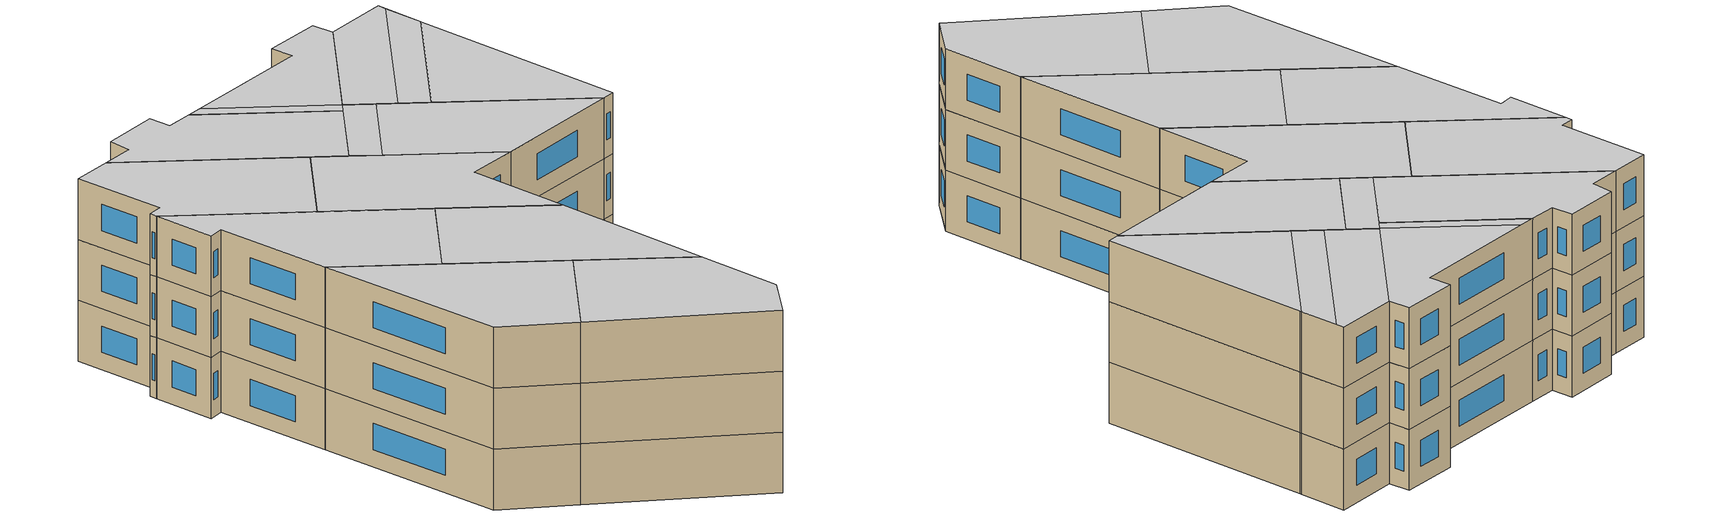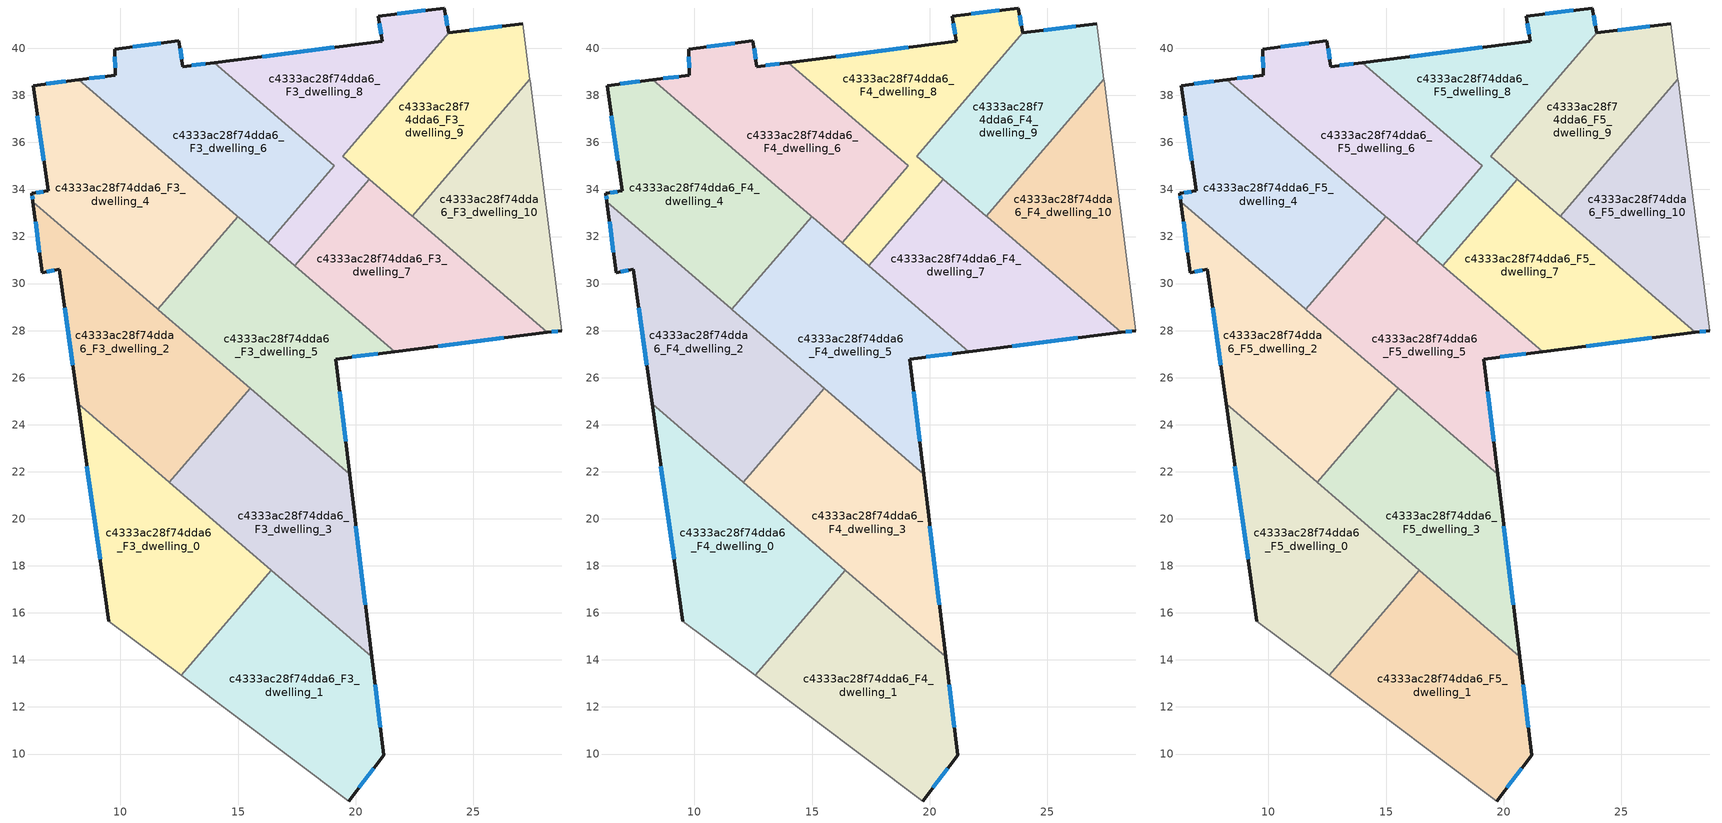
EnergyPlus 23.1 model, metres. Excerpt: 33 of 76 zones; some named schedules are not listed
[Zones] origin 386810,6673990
c4333ac28f74dda6_F3_dwelling_0
 floor to c4333ac28f74dda6_F2_dwelling_0 (EU_floor_Construction): 16.42,17.81 12.58,13.34 9.51,15.64 8.2,24.88 z9
 wall outside (EU_wall_Construction): 8.2,24.88 9.51,15.64 z9:12
 wall to c4333ac28f74dda6_F3_dwelling_1 (EU_wall_Construction): 12.58,13.34 16.42,17.81 z9:12
 wall adiabatic (EU_wall_Construction): 9.51,15.64 12.58,13.34 z9:12
 wall to c4333ac28f74dda6_F3_dwelling_3 (EU_wall_Construction): 16.42,17.81 12.07,21.55 z9:12
 wall to c4333ac28f74dda6_F3_dwelling_2 (EU_wall_Construction): 12.07,21.55 8.2,24.88 z9:12
 window (EU_Window_Construction): 8.57,22.24 9.13,18.28 z9.86:11.14
c4333ac28f74dda6_F3_dwelling_1
 floor to c4333ac28f74dda6_F2_dwelling_1 (EU_floor_Construction): 20.68,14.14 21.19,9.95 19.72,8 12.58,13.34 16.42,17.81 z9
 wall outside (EU_wall_Construction): 19.72,8 21.19,9.95 20.68,14.14 z9:12
 wall adiabatic (EU_wall_Construction): 12.58,13.34 19.72,8 z9:12
 wall to c4333ac28f74dda6_F3_dwelling_3 (EU_wall_Construction): 20.68,14.14 16.42,17.81 z9:12
 window (EU_Window_Construction): 21.05,11.15 20.83,12.94 / 20.14,8.56 20.77,9.39 z9.86:11.14
c4333ac28f74dda6_F3_dwelling_10
 floor to c4333ac28f74dda6_F2_dwelling_10 (EU_floor_Construction): 27.42,38.62 28.76,28 28.16,27.92 22.44,32.84 22.4,32.87 27.41,38.69 z9
 wall outside (EU_wall_Construction): 28.16,27.92 28.76,28 z9:12
 wall to c4333ac28f74dda6_F3_dwelling_9 (EU_wall_Construction): 27.41,38.69 22.4,32.87 z9:12
 wall adiabatic (EU_wall_Construction): 28.76,28 27.42,38.62 27.41,38.69 z9:12
 wall to c4333ac28f74dda6_F3_dwelling_7 (EU_wall_Construction): 22.4,32.87 22.44,32.84 28.16,27.92 z9:12
 window (EU_Window_Construction): 28.33,27.94 28.59,27.98 z9.86:11.14
c4333ac28f74dda6_F3_dwelling_2
 floor to c4333ac28f74dda6_F2_dwelling_2 (EU_floor_Construction): 15.51,25.54 12.07,21.55 8.2,24.88 7.39,30.61 6.67,30.46 6.28,33.48 z9
 wall outside (EU_wall_Construction): 6.28,33.48 6.67,30.46 7.39,30.61 8.2,24.88 z9:12
 wall to c4333ac28f74dda6_F3_dwelling_3 (EU_wall_Construction): 12.07,21.55 15.51,25.54 z9:12
 wall to c4333ac28f74dda6_F3_dwelling_4 (EU_wall_Construction): 11.6,28.91 11.56,28.94 6.28,33.48 z9:12
 wall to c4333ac28f74dda6_F3_dwelling_5 (EU_wall_Construction): 15.51,25.54 11.63,28.87 11.6,28.91 z9:12
 window (EU_Window_Construction): 7.62,28.97 7.97,26.52 / 6.87,30.5 7.18,30.57 / 6.39,32.62 6.56,31.32 z9.86:11.14
c4333ac28f74dda6_F3_dwelling_3
 floor to c4333ac28f74dda6_F2_dwelling_3 (EU_floor_Construction): 19.74,21.9 20.68,14.14 12.07,21.55 15.51,25.54 z9
 wall outside (EU_wall_Construction): 20.68,14.14 19.74,21.9 z9:12
 wall to c4333ac28f74dda6_F3_dwelling_5 (EU_wall_Construction): 19.74,21.9 15.51,25.54 z9:12
 window (EU_Window_Construction): 20.41,16.35 20.01,19.68 z9.86:11.14
c4333ac28f74dda6_F3_dwelling_4
 floor to c4333ac28f74dda6_F2_dwelling_4 (EU_floor_Construction): 14.95,32.88 14.98,32.84 11.6,28.91 11.56,28.94 6.28,33.48 6.23,33.83 6.92,33.94 6.29,38.42 8.22,38.66 z9
 wall outside (EU_wall_Construction): 8.22,38.66 6.29,38.42 6.92,33.94 6.23,33.83 6.28,33.48 z9:12
 wall to c4333ac28f74dda6_F3_dwelling_5 (EU_wall_Construction): 11.6,28.91 14.98,32.84 z9:12
 wall to c4333ac28f74dda6_F3_dwelling_6 (EU_wall_Construction): 14.98,32.84 14.95,32.88 8.22,38.66 z9:12
 window (EU_Window_Construction): 6.25,33.73 6.27,33.58 / 6.72,33.91 6.43,33.86 / 6.47,37.14 6.74,35.22 / 7.67,38.59 6.84,38.49 z9.86:11.14
c4333ac28f74dda6_F3_dwelling_5
 floor to c4333ac28f74dda6_F2_dwelling_5 (EU_floor_Construction): 21.65,27.11 19.15,26.79 19.74,21.9 11.63,28.87 11.6,28.91 14.98,32.84 15.02,32.81 z9
 wall outside (EU_wall_Construction): 19.74,21.9 19.15,26.79 21.65,27.11 z9:12
 wall to c4333ac28f74dda6_F3_dwelling_7 (EU_wall_Construction): 21.65,27.11 17.41,30.75 z9:12
 wall to c4333ac28f74dda6_F3_dwelling_6 (EU_wall_Construction): 16.28,31.73 15.02,32.81 14.98,32.84 z9:12
 wall to c4333ac28f74dda6_F3_dwelling_8 (EU_wall_Construction): 17.41,30.75 16.28,31.73 z9:12
 window (EU_Window_Construction): 19.86,26.88 20.94,27.02 / 19.57,23.3 19.32,25.39 z9.86:11.14
c4333ac28f74dda6_F3_dwelling_6
 floor to c4333ac28f74dda6_F2_dwelling_6 (EU_floor_Construction): 13.98,39.39 19.09,35 16.28,31.73 8.22,38.66 9.78,38.86 9.75,39.96 12.49,40.31 12.66,39.22 z9
 wall outside (EU_wall_Construction): 13.98,39.39 12.66,39.22 12.49,40.31 9.75,39.96 9.78,38.86 8.22,38.66 z9:12
 wall to c4333ac28f74dda6_F3_dwelling_8 (EU_wall_Construction): 16.28,31.73 19.09,35 13.98,39.39 z9:12
 window (EU_Window_Construction): 9.33,38.8 8.67,38.72 / 9.76,39.64 9.77,39.17 / 11.7,40.21 10.53,40.06 / 12.61,39.54 12.54,40 / 13.61,39.34 13.04,39.27 z9.86:11.14
c4333ac28f74dda6_F3_dwelling_7
 floor to c4333ac28f74dda6_F2_dwelling_7 (EU_floor_Construction): 28.16,27.92 21.65,27.11 17.41,30.75 20.59,34.44 z9
 wall outside (EU_wall_Construction): 21.65,27.11 28.16,27.92 z9:12
 wall to c4333ac28f74dda6_F3_dwelling_8 (EU_wall_Construction): 20.59,34.44 17.41,30.75 z9:12
 wall to c4333ac28f74dda6_F3_dwelling_9 (EU_wall_Construction): 22.4,32.87 20.59,34.44 z9:12
 window (EU_Window_Construction): 23.51,27.34 26.3,27.69 z9.86:11.14
c4333ac28f74dda6_F3_dwelling_8
 floor to c4333ac28f74dda6_F2_dwelling_8 (EU_floor_Construction): 23.76,41.71 23.96,40.65 19.45,35.42 20.59,34.44 17.41,30.75 16.28,31.73 19.09,35 13.98,39.39 21.13,40.3 20.96,41.37 z9
 wall outside (EU_wall_Construction): 23.96,40.65 23.76,41.71 20.96,41.37 21.13,40.3 13.98,39.39 z9:12
 wall to c4333ac28f74dda6_F3_dwelling_9 (EU_wall_Construction): 20.59,34.44 19.45,35.42 23.96,40.65 z9:12
 window (EU_Window_Construction): 19.09,40.04 16.03,39.65 / 21.01,41.07 21.08,40.6 / 22.96,41.62 21.76,41.47 / 23.9,40.96 23.82,41.41 z9.86:11.14
c4333ac28f74dda6_F3_dwelling_9
 floor to c4333ac28f74dda6_F2_dwelling_9 (EU_floor_Construction): 27.11,41.05 27.41,38.69 22.4,32.87 19.45,35.42 23.96,40.65 z9
 wall outside (EU_wall_Construction): 27.11,41.05 23.96,40.65 z9:12
 wall adiabatic (EU_wall_Construction): 27.41,38.69 27.11,41.05 z9:12
 window (EU_Window_Construction): 26.21,40.94 24.86,40.77 z9.86:11.14
c4333ac28f74dda6_F4_dwelling_0
 floor to c4333ac28f74dda6_F3_dwelling_0 (EU_floor_Construction): 16.42,17.81 12.58,13.34 9.51,15.64 8.2,24.88 z12
 wall outside (EU_wall_Construction): 8.2,24.88 9.51,15.64 z12:15
 wall to c4333ac28f74dda6_F4_dwelling_1 (EU_wall_Construction): 12.58,13.34 16.42,17.81 z12:15
 wall adiabatic (EU_wall_Construction): 9.51,15.64 12.58,13.34 z12:15
 wall to c4333ac28f74dda6_F4_dwelling_3 (EU_wall_Construction): 16.42,17.81 12.07,21.55 z12:15
 wall to c4333ac28f74dda6_F4_dwelling_2 (EU_wall_Construction): 12.07,21.55 8.2,24.88 z12:15
 window (EU_Window_Construction): 8.57,22.24 9.13,18.28 z12.86:14.14
c4333ac28f74dda6_F4_dwelling_1
 floor to c4333ac28f74dda6_F3_dwelling_1 (EU_floor_Construction): 20.68,14.14 21.19,9.95 19.72,8 12.58,13.34 16.42,17.81 z12
 wall outside (EU_wall_Construction): 19.72,8 21.19,9.95 20.68,14.14 z12:15
 wall adiabatic (EU_wall_Construction): 12.58,13.34 19.72,8 z12:15
 wall to c4333ac28f74dda6_F4_dwelling_3 (EU_wall_Construction): 20.68,14.14 16.42,17.81 z12:15
 window (EU_Window_Construction): 21.05,11.15 20.83,12.94 / 20.14,8.56 20.77,9.39 z12.86:14.14
c4333ac28f74dda6_F4_dwelling_10
 floor to c4333ac28f74dda6_F3_dwelling_10 (EU_floor_Construction): 27.42,38.62 28.76,28 28.16,27.92 22.44,32.84 22.4,32.87 27.41,38.69 z12
 wall outside (EU_wall_Construction): 28.16,27.92 28.76,28 z12:15
 wall to c4333ac28f74dda6_F4_dwelling_9 (EU_wall_Construction): 27.41,38.69 22.4,32.87 z12:15
 wall adiabatic (EU_wall_Construction): 28.76,28 27.42,38.62 27.41,38.69 z12:15
 wall to c4333ac28f74dda6_F4_dwelling_7 (EU_wall_Construction): 22.4,32.87 22.44,32.84 28.16,27.92 z12:15
 window (EU_Window_Construction): 28.33,27.94 28.59,27.98 z12.86:14.14
c4333ac28f74dda6_F4_dwelling_2
 floor to c4333ac28f74dda6_F3_dwelling_2 (EU_floor_Construction): 15.51,25.54 12.07,21.55 8.2,24.88 7.39,30.61 6.67,30.46 6.28,33.48 z12
 wall outside (EU_wall_Construction): 6.28,33.48 6.67,30.46 7.39,30.61 8.2,24.88 z12:15
 wall to c4333ac28f74dda6_F4_dwelling_3 (EU_wall_Construction): 12.07,21.55 15.51,25.54 z12:15
 wall to c4333ac28f74dda6_F4_dwelling_4 (EU_wall_Construction): 11.6,28.91 11.56,28.94 6.28,33.48 z12:15
 wall to c4333ac28f74dda6_F4_dwelling_5 (EU_wall_Construction): 15.51,25.54 11.63,28.87 11.6,28.91 z12:15
 window (EU_Window_Construction): 7.62,28.97 7.97,26.52 / 6.87,30.5 7.18,30.57 / 6.39,32.62 6.56,31.32 z12.86:14.14
c4333ac28f74dda6_F4_dwelling_3
 floor to c4333ac28f74dda6_F3_dwelling_3 (EU_floor_Construction): 19.74,21.9 20.68,14.14 12.07,21.55 15.51,25.54 z12
 wall outside (EU_wall_Construction): 20.68,14.14 19.74,21.9 z12:15
 wall to c4333ac28f74dda6_F4_dwelling_5 (EU_wall_Construction): 19.74,21.9 15.51,25.54 z12:15
 window (EU_Window_Construction): 20.41,16.35 20.01,19.68 z12.86:14.14
c4333ac28f74dda6_F4_dwelling_4
 floor to c4333ac28f74dda6_F3_dwelling_4 (EU_floor_Construction): 14.95,32.88 14.98,32.84 11.6,28.91 11.56,28.94 6.28,33.48 6.23,33.83 6.92,33.94 6.29,38.42 8.22,38.66 z12
 wall outside (EU_wall_Construction): 8.22,38.66 6.29,38.42 6.92,33.94 6.23,33.83 6.28,33.48 z12:15
 wall to c4333ac28f74dda6_F4_dwelling_5 (EU_wall_Construction): 11.6,28.91 14.98,32.84 z12:15
 wall to c4333ac28f74dda6_F4_dwelling_6 (EU_wall_Construction): 14.98,32.84 14.95,32.88 8.22,38.66 z12:15
 window (EU_Window_Construction): 6.25,33.73 6.27,33.58 / 6.72,33.91 6.43,33.86 / 6.47,37.14 6.74,35.22 / 7.67,38.59 6.84,38.49 z12.86:14.14
c4333ac28f74dda6_F4_dwelling_5
 floor to c4333ac28f74dda6_F3_dwelling_5 (EU_floor_Construction): 21.65,27.11 19.15,26.79 19.74,21.9 11.63,28.87 11.6,28.91 14.98,32.84 15.02,32.81 z12
 wall outside (EU_wall_Construction): 19.74,21.9 19.15,26.79 21.65,27.11 z12:15
 wall to c4333ac28f74dda6_F4_dwelling_7 (EU_wall_Construction): 21.65,27.11 17.41,30.75 z12:15
 wall to c4333ac28f74dda6_F4_dwelling_6 (EU_wall_Construction): 16.28,31.73 15.02,32.81 14.98,32.84 z12:15
 wall to c4333ac28f74dda6_F4_dwelling_8 (EU_wall_Construction): 17.41,30.75 16.28,31.73 z12:15
 window (EU_Window_Construction): 19.86,26.88 20.94,27.02 / 19.57,23.3 19.32,25.39 z12.86:14.14
c4333ac28f74dda6_F4_dwelling_6
 floor to c4333ac28f74dda6_F3_dwelling_6 (EU_floor_Construction): 13.98,39.39 19.09,35 16.28,31.73 8.22,38.66 9.78,38.86 9.75,39.96 12.49,40.31 12.66,39.22 z12
 wall outside (EU_wall_Construction): 13.98,39.39 12.66,39.22 12.49,40.31 9.75,39.96 9.78,38.86 8.22,38.66 z12:15
 wall to c4333ac28f74dda6_F4_dwelling_8 (EU_wall_Construction): 16.28,31.73 19.09,35 13.98,39.39 z12:15
 window (EU_Window_Construction): 9.33,38.8 8.67,38.72 / 9.76,39.64 9.77,39.17 / 11.7,40.21 10.53,40.06 / 12.61,39.54 12.54,40 / 13.61,39.34 13.04,39.27 z12.86:14.14
c4333ac28f74dda6_F4_dwelling_7
 floor to c4333ac28f74dda6_F3_dwelling_7 (EU_floor_Construction): 28.16,27.92 21.65,27.11 17.41,30.75 20.59,34.44 z12
 wall outside (EU_wall_Construction): 21.65,27.11 28.16,27.92 z12:15
 wall to c4333ac28f74dda6_F4_dwelling_8 (EU_wall_Construction): 20.59,34.44 17.41,30.75 z12:15
 wall to c4333ac28f74dda6_F4_dwelling_9 (EU_wall_Construction): 22.4,32.87 20.59,34.44 z12:15
 window (EU_Window_Construction): 23.51,27.34 26.3,27.69 z12.86:14.14
c4333ac28f74dda6_F4_dwelling_8
 floor to c4333ac28f74dda6_F3_dwelling_8 (EU_floor_Construction): 23.76,41.71 23.96,40.65 19.45,35.42 20.59,34.44 17.41,30.75 16.28,31.73 19.09,35 13.98,39.39 21.13,40.3 20.96,41.37 z12
 wall outside (EU_wall_Construction): 23.96,40.65 23.76,41.71 20.96,41.37 21.13,40.3 13.98,39.39 z12:15
 wall to c4333ac28f74dda6_F4_dwelling_9 (EU_wall_Construction): 20.59,34.44 19.45,35.42 23.96,40.65 z12:15
 window (EU_Window_Construction): 19.09,40.04 16.03,39.65 / 21.01,41.07 21.08,40.6 / 22.96,41.62 21.76,41.47 / 23.9,40.96 23.82,41.41 z12.86:14.14
c4333ac28f74dda6_F4_dwelling_9
 floor to c4333ac28f74dda6_F3_dwelling_9 (EU_floor_Construction): 27.11,41.05 27.41,38.69 22.4,32.87 19.45,35.42 23.96,40.65 z12
 wall outside (EU_wall_Construction): 27.11,41.05 23.96,40.65 z12:15
 wall adiabatic (EU_wall_Construction): 27.41,38.69 27.11,41.05 z12:15
 window (EU_Window_Construction): 26.21,40.94 24.86,40.77 z12.86:14.14
c4333ac28f74dda6_F5_dwelling_0
 floor to c4333ac28f74dda6_F4_dwelling_0 (EU_floor_Construction): 16.42,17.81 12.58,13.34 9.51,15.64 8.2,24.88 z15
 wall outside (EU_wall_Construction): 8.2,24.88 9.51,15.64 z15:18
 wall to c4333ac28f74dda6_F5_dwelling_1 (EU_wall_Construction): 12.58,13.34 16.42,17.81 z15:18
 wall adiabatic (EU_wall_Construction): 9.51,15.64 12.58,13.34 z15:18
 wall to c4333ac28f74dda6_F5_dwelling_3 (EU_wall_Construction): 16.42,17.81 12.07,21.55 z15:18
 wall to c4333ac28f74dda6_F5_dwelling_2 (EU_wall_Construction): 12.07,21.55 8.2,24.88 z15:18
 window (EU_Window_Construction): 8.57,22.24 9.13,18.28 z15.86:17.14
 ceiling to c4333ac28f74dda6_F6_dwelling_0 (EU_floor_Construction): 12.58,13.34 16.42,17.81 8.2,24.88 9.51,15.64 z18
c4333ac28f74dda6_F5_dwelling_1
 floor to c4333ac28f74dda6_F4_dwelling_1 (EU_floor_Construction): 20.68,14.14 21.19,9.95 19.72,8 12.58,13.34 16.42,17.81 z15
 wall outside (EU_wall_Construction): 19.72,8 21.19,9.95 20.68,14.14 z15:18
 wall adiabatic (EU_wall_Construction): 12.58,13.34 19.72,8 z15:18
 wall to c4333ac28f74dda6_F5_dwelling_3 (EU_wall_Construction): 20.68,14.14 16.42,17.81 z15:18
 window (EU_Window_Construction): 21.05,11.15 20.83,12.94 / 20.14,8.56 20.77,9.39 z15.86:17.14
 ceiling to c4333ac28f74dda6_F6_dwelling_1 (EU_floor_Construction): 19.72,8 21.19,9.95 20.68,14.14 16.42,17.81 12.58,13.34 z18
c4333ac28f74dda6_F5_dwelling_10
 floor to c4333ac28f74dda6_F4_dwelling_10 (EU_floor_Construction): 27.42,38.62 28.76,28 28.16,27.92 22.44,32.84 22.4,32.87 27.41,38.69 z15
 wall outside (EU_wall_Construction): 28.16,27.92 28.76,28 z15:18
 wall to c4333ac28f74dda6_F5_dwelling_9 (EU_wall_Construction): 27.41,38.69 22.4,32.87 z15:18
 wall adiabatic (EU_wall_Construction): 28.76,28 27.42,38.62 27.41,38.69 z15:18
 wall to c4333ac28f74dda6_F5_dwelling_7 (EU_wall_Construction): 22.4,32.87 22.44,32.84 28.16,27.92 z15:18
 window (EU_Window_Construction): 28.33,27.94 28.59,27.98 z15.86:17.14
 ceiling to c4333ac28f74dda6_F6_dwelling_9 (EU_floor_Construction): 28.76,28 27.42,38.63 27.41,38.69 22.4,32.87 22.41,32.86 22.44,32.84 28.16,27.92 z18
c4333ac28f74dda6_F5_dwelling_2
 floor to c4333ac28f74dda6_F4_dwelling_2 (EU_floor_Construction): 15.51,25.54 12.07,21.55 8.2,24.88 7.39,30.61 6.67,30.46 6.28,33.48 z15
 wall outside (EU_wall_Construction): 6.28,33.48 6.67,30.46 7.39,30.61 8.2,24.88 z15:18
 wall to c4333ac28f74dda6_F5_dwelling_3 (EU_wall_Construction): 12.07,21.55 15.51,25.54 z15:18
 wall to c4333ac28f74dda6_F5_dwelling_4 (EU_wall_Construction): 11.6,28.91 11.56,28.94 6.28,33.48 z15:18
 wall to c4333ac28f74dda6_F5_dwelling_5 (EU_wall_Construction): 15.51,25.54 11.63,28.87 11.6,28.91 z15:18
 window (EU_Window_Construction): 7.62,28.97 7.97,26.52 / 6.87,30.5 7.18,30.57 / 6.39,32.62 6.56,31.32 z15.86:17.14
 ceiling to c4333ac28f74dda6_F6_dwelling_2 (EU_floor_Construction): 12.07,21.55 15.51,25.54 6.28,33.48 6.67,30.46 7.39,30.61 8.2,24.88 z18
c4333ac28f74dda6_F5_dwelling_3
 floor to c4333ac28f74dda6_F4_dwelling_3 (EU_floor_Construction): 19.74,21.9 20.68,14.14 12.07,21.55 15.51,25.54 z15
 wall outside (EU_wall_Construction): 20.68,14.14 19.74,21.9 z15:18
 wall to c4333ac28f74dda6_F5_dwelling_5 (EU_wall_Construction): 19.74,21.9 15.51,25.54 z15:18
 window (EU_Window_Construction): 20.41,16.35 20.01,19.68 z15.86:17.14
 ceiling to c4333ac28f74dda6_F6_dwelling_3 (EU_floor_Construction): 20.68,14.14 19.74,21.9 15.51,25.54 12.07,21.55 z18
c4333ac28f74dda6_F5_dwelling_4
 floor to c4333ac28f74dda6_F4_dwelling_4 (EU_floor_Construction): 14.95,32.88 14.98,32.84 11.6,28.91 11.56,28.94 6.28,33.48 6.23,33.83 6.92,33.94 6.29,38.42 8.22,38.66 z15
 wall outside (EU_wall_Construction): 8.22,38.66 6.29,38.42 6.92,33.94 6.23,33.83 6.28,33.48 z15:18
 wall to c4333ac28f74dda6_F5_dwelling_5 (EU_wall_Construction): 11.6,28.91 14.98,32.84 z15:18
 wall to c4333ac28f74dda6_F5_dwelling_6 (EU_wall_Construction): 14.98,32.84 14.95,32.88 8.22,38.66 z15:18
 window (EU_Window_Construction): 6.25,33.73 6.27,33.58 / 6.72,33.91 6.43,33.86 / 6.47,37.14 6.74,35.22 / 7.67,38.59 6.84,38.49 z15.86:17.14
 ceiling to c4333ac28f74dda6_F6_dwelling_4 (EU_floor_Construction): 11.6,28.91 14.98,32.84 14.97,32.86 14.95,32.88 8.22,38.66 6.29,38.42 6.92,33.94 6.23,33.83 6.28,33.48 11.58,28.92 z18
c4333ac28f74dda6_F5_dwelling_5
 floor to c4333ac28f74dda6_F4_dwelling_5 (EU_floor_Construction): 21.65,27.11 19.15,26.79 19.74,21.9 11.63,28.87 11.6,28.91 14.98,32.84 15.02,32.81 z15
 wall outside (EU_wall_Construction): 19.74,21.9 19.15,26.79 21.65,27.11 z15:18
 wall to c4333ac28f74dda6_F5_dwelling_7 (EU_wall_Construction): 21.65,27.11 17.41,30.75 z15:18
 wall to c4333ac28f74dda6_F5_dwelling_6 (EU_wall_Construction): 16.28,31.73 15.02,32.81 14.98,32.84 z15:18
 wall to c4333ac28f74dda6_F5_dwelling_8 (EU_wall_Construction): 17.41,30.75 16.28,31.73 z15:18
 window (EU_Window_Construction): 19.86,26.88 20.94,27.02 / 19.57,23.3 19.32,25.39 z15.86:17.14
 ceiling to c4333ac28f74dda6_F6_dwelling_5 (EU_floor_Construction): 19.74,21.9 19.15,26.79 21.65,27.11 15.02,32.81 11.63,28.87 z18
 ceiling to c4333ac28f74dda6_F6_dwelling_4 (EU_floor_Construction): 11.63,28.87 15.02,32.81 14.98,32.84 11.6,28.91 z18
c4333ac28f74dda6_F5_dwelling_6
 floor to c4333ac28f74dda6_F4_dwelling_6 (EU_floor_Construction): 13.98,39.39 19.09,35 16.28,31.73 8.22,38.66 9.78,38.86 9.75,39.96 12.49,40.31 12.66,39.22 z15
 wall outside (EU_wall_Construction): 13.98,39.39 12.66,39.22 12.49,40.31 9.75,39.96 9.78,38.86 8.22,38.66 z15:18
 wall to c4333ac28f74dda6_F5_dwelling_8 (EU_wall_Construction): 16.28,31.73 19.09,35 13.98,39.39 z15:18
 window (EU_Window_Construction): 9.33,38.8 8.67,38.72 / 9.76,39.64 9.77,39.17 / 11.7,40.21 10.53,40.06 / 12.61,39.54 12.54,40 / 13.61,39.34 13.04,39.27 z15.86:17.14
 ceiling to c4333ac28f74dda6_F6_dwelling_6 (EU_floor_Construction): 16.28,31.73 19.09,35 13.98,39.39 12.66,39.22 12.49,40.31 9.75,39.96 9.78,38.86 8.22,38.66 z18
c4333ac28f74dda6_F5_dwelling_7
 floor to c4333ac28f74dda6_F4_dwelling_7 (EU_floor_Construction): 28.16,27.92 21.65,27.11 17.41,30.75 20.59,34.44 z15
 wall outside (EU_wall_Construction): 21.65,27.11 28.16,27.92 z15:18
 wall to c4333ac28f74dda6_F5_dwelling_8 (EU_wall_Construction): 20.59,34.44 17.41,30.75 z15:18
 wall to c4333ac28f74dda6_F5_dwelling_9 (EU_wall_Construction): 22.4,32.87 20.59,34.44 z15:18
 window (EU_Window_Construction): 23.51,27.34 26.3,27.69 z15.86:17.14
 ceiling to c4333ac28f74dda6_F6_dwelling_7 (EU_floor_Construction): 28.16,27.92 20.58,34.44 17.41,30.75 21.65,27.11 z18
c4333ac28f74dda6_F5_dwelling_8
 floor to c4333ac28f74dda6_F4_dwelling_8 (EU_floor_Construction): 23.76,41.71 23.96,40.65 19.45,35.42 20.59,34.44 17.41,30.75 16.28,31.73 19.09,35 13.98,39.39 21.13,40.3 20.96,41.37 z15
 wall outside (EU_wall_Construction): 23.96,40.65 23.76,41.71 20.96,41.37 21.13,40.3 13.98,39.39 z15:18
 wall to c4333ac28f74dda6_F5_dwelling_9 (EU_wall_Construction): 20.59,34.44 19.45,35.42 23.96,40.65 z15:18
 window (EU_Window_Construction): 19.09,40.04 16.03,39.65 / 21.01,41.07 21.08,40.6 / 22.96,41.62 21.76,41.47 / 23.9,40.96 23.82,41.41 z15.86:17.14
 ceiling to c4333ac28f74dda6_F6_dwelling_8 (EU_floor_Construction): 19.45,35.42 23.96,40.65 23.76,41.71 20.96,41.37 21.13,40.3 14.72,39.48 z18
 ceiling to c4333ac28f74dda6_F6_dwelling_6 (EU_floor_Construction): 19.09,35 19.45,35.42 14.72,39.48 13.98,39.39 z18
 ceiling to c4333ac28f74dda6_F6_dwelling_7 (EU_floor_Construction): 17.41,30.75 20.58,34.44 19.45,35.42 16.28,31.73 z18
c4333ac28f74dda6_F5_dwelling_9
 floor to c4333ac28f74dda6_F4_dwelling_9 (EU_floor_Construction): 27.11,41.05 27.41,38.69 22.4,32.87 19.45,35.42 23.96,40.65 z15
 wall outside (EU_wall_Construction): 27.11,41.05 23.96,40.65 z15:18
 wall adiabatic (EU_wall_Construction): 27.41,38.69 27.11,41.05 z15:18
 window (EU_Window_Construction): 26.21,40.94 24.86,40.77 z15.86:17.14
 ceiling to c4333ac28f74dda6_F6_dwelling_8 (EU_floor_Construction): 21.29,33.83 27.16,40.65 27.11,41.05 23.96,40.65 19.45,35.42 z18
 ceiling to c4333ac28f74dda6_F6_dwelling_9 (EU_floor_Construction): 22.4,32.87 27.41,38.69 27.16,40.65 21.29,33.83 z18
[Building]
EU S2 Campaign: North Axis=0; Terrain=City; Solar Distribution=FullExterior
[Site:Location]
Helsinki-Vantaa.AP: Latitude=60.317; Longitude=24.963; Time Zone=2; Elevation=54.6
[SizingPeriod:WeatherFileDays]
AnnualSizingPeriod: Begin Month=1; Begin Day of Month=1; End Month=12; End Day of Month=31; Day of Week for Start Day=Monday; Use Weather File Daylight Saving Period=No; Use Weather File Rain and Snow Indicators=No
[MATERIAL]
EU_InternalMass_Material: Roughness=MediumRough; Thickness=0.1; Conductivity=1; Density=1800; Specific Heat=900; Thermal Absorptance=0.9; Solar Absorptance=0.7; Visible Absorptance=0.7
[MATERIAL:NOMASS] Roughness=MediumRough; Thermal Absorptance=0.9; Solar Absorptance=0.7; Visible Absorptance=0.7
Name | Thermal Resistance
EU_wall_NoMass | 1.10183
EU_floor_NoMass | 1.70606
[WINDOWMATERIAL:SIMPLEGLAZINGSYSTEM]
EU_Window_SimpleGlazing: UFactor=3.11035; Solar Heat Gain Coefficient=0.8; Visible Transmittance=0.8
[CONSTRUCTION]
EU_wall_Construction: EU_wall_NoMass
EU_floor_Construction: EU_floor_NoMass
EU_Window_Construction: EU_Window_SimpleGlazing
EU_InternalMass_Construction: EU_InternalMass_Material
[ZONE] Type=1; Multiplier=1; Ceiling Height=autocalculate; Floor Area=autocalculate; Part of Total Floor Area=Yes
Name | Volume
c4333ac28f74dda6_F3_dwelling_0; c4333ac28f74dda6_F4_dwelling_0; c4333ac28f74dda6_F5_dwelling_0 | 133.868
c4333ac28f74dda6_F3_dwelling_1; c4333ac28f74dda6_F4_dwelling_1; c4333ac28f74dda6_F5_dwelling_1 | 133.848
c4333ac28f74dda6_F3_dwelling_10; c4333ac28f74dda6_F4_dwelling_10; c4333ac28f74dda6_F5_dwelling_10 | 97.1448
c4333ac28f74dda6_F3_dwelling_2; c4333ac28f74dda6_F4_dwelling_2; c4333ac28f74dda6_F5_dwelling_2 | 133.855
c4333ac28f74dda6_F3_dwelling_3; c4333ac28f74dda6_F4_dwelling_3; c4333ac28f74dda6_F5_dwelling_3 | 133.854
c4333ac28f74dda6_F3_dwelling_4; c4333ac28f74dda6_F4_dwelling_4; c4333ac28f74dda6_F5_dwelling_4 | 134.108
c4333ac28f74dda6_F3_dwelling_5; c4333ac28f74dda6_F4_dwelling_5; c4333ac28f74dda6_F5_dwelling_5 | 133.578
c4333ac28f74dda6_F3_dwelling_6; c4333ac28f74dda6_F4_dwelling_6; c4333ac28f74dda6_F5_dwelling_6 | 121.592
c4333ac28f74dda6_F3_dwelling_7; c4333ac28f74dda6_F4_dwelling_7; c4333ac28f74dda6_F5_dwelling_7 | 113.573
c4333ac28f74dda6_F3_dwelling_8; c4333ac28f74dda6_F4_dwelling_8; c4333ac28f74dda6_F5_dwelling_8 | 106.486
c4333ac28f74dda6_F3_dwelling_9; c4333ac28f74dda6_F4_dwelling_9; c4333ac28f74dda6_F5_dwelling_9 | 96.6753
[INTERNALMASS] Construction=EU_InternalMass_Construction
Name | Zone or ZoneList | Surface Area
c4333ac28f74dda6_F3_dwelling_0_EU_InternalMass | c4333ac28f74dda6_F3_dwelling_0 | 44.6228
c4333ac28f74dda6_F3_dwelling_1_EU_InternalMass | c4333ac28f74dda6_F3_dwelling_1 | 44.6159
c4333ac28f74dda6_F3_dwelling_2_EU_InternalMass | c4333ac28f74dda6_F3_dwelling_2 | 44.6182
c4333ac28f74dda6_F3_dwelling_3_EU_InternalMass | c4333ac28f74dda6_F3_dwelling_3 | 44.618
c4333ac28f74dda6_F3_dwelling_4_EU_InternalMass | c4333ac28f74dda6_F3_dwelling_4 | 44.7022
c4333ac28f74dda6_F3_dwelling_5_EU_InternalMass | c4333ac28f74dda6_F3_dwelling_5 | 44.5273
c4333ac28f74dda6_F3_dwelling_6_EU_InternalMass | c4333ac28f74dda6_F3_dwelling_6 | 40.5321
c4333ac28f74dda6_F3_dwelling_7_EU_InternalMass | c4333ac28f74dda6_F3_dwelling_7 | 37.8554
c4333ac28f74dda6_F3_dwelling_8_EU_InternalMass | c4333ac28f74dda6_F3_dwelling_8 | 35.4959
c4333ac28f74dda6_F3_dwelling_9_EU_InternalMass | c4333ac28f74dda6_F3_dwelling_9 | 32.2233
c4333ac28f74dda6_F3_dwelling_10_EU_InternalMass | c4333ac28f74dda6_F3_dwelling_10 | 32.382
c4333ac28f74dda6_F4_dwelling_0_EU_InternalMass | c4333ac28f74dda6_F4_dwelling_0 | 44.6228
c4333ac28f74dda6_F4_dwelling_1_EU_InternalMass | c4333ac28f74dda6_F4_dwelling_1 | 44.6159
c4333ac28f74dda6_F4_dwelling_2_EU_InternalMass | c4333ac28f74dda6_F4_dwelling_2 | 44.6182
c4333ac28f74dda6_F4_dwelling_3_EU_InternalMass | c4333ac28f74dda6_F4_dwelling_3 | 44.618
c4333ac28f74dda6_F4_dwelling_4_EU_InternalMass | c4333ac28f74dda6_F4_dwelling_4 | 44.7022
c4333ac28f74dda6_F4_dwelling_5_EU_InternalMass | c4333ac28f74dda6_F4_dwelling_5 | 44.5273
c4333ac28f74dda6_F4_dwelling_6_EU_InternalMass | c4333ac28f74dda6_F4_dwelling_6 | 40.5321
c4333ac28f74dda6_F4_dwelling_7_EU_InternalMass | c4333ac28f74dda6_F4_dwelling_7 | 37.8554
c4333ac28f74dda6_F4_dwelling_8_EU_InternalMass | c4333ac28f74dda6_F4_dwelling_8 | 35.4959
c4333ac28f74dda6_F4_dwelling_9_EU_InternalMass | c4333ac28f74dda6_F4_dwelling_9 | 32.2233
c4333ac28f74dda6_F4_dwelling_10_EU_InternalMass | c4333ac28f74dda6_F4_dwelling_10 | 32.382
c4333ac28f74dda6_F5_dwelling_0_EU_InternalMass | c4333ac28f74dda6_F5_dwelling_0 | 44.6228
c4333ac28f74dda6_F5_dwelling_1_EU_InternalMass | c4333ac28f74dda6_F5_dwelling_1 | 44.6159
c4333ac28f74dda6_F5_dwelling_2_EU_InternalMass | c4333ac28f74dda6_F5_dwelling_2 | 44.6182
c4333ac28f74dda6_F5_dwelling_3_EU_InternalMass | c4333ac28f74dda6_F5_dwelling_3 | 44.618
c4333ac28f74dda6_F5_dwelling_4_EU_InternalMass | c4333ac28f74dda6_F5_dwelling_4 | 44.7022
c4333ac28f74dda6_F5_dwelling_5_EU_InternalMass | c4333ac28f74dda6_F5_dwelling_5 | 44.5273
c4333ac28f74dda6_F5_dwelling_6_EU_InternalMass | c4333ac28f74dda6_F5_dwelling_6 | 40.5321
c4333ac28f74dda6_F5_dwelling_7_EU_InternalMass | c4333ac28f74dda6_F5_dwelling_7 | 37.8554
c4333ac28f74dda6_F5_dwelling_8_EU_InternalMass | c4333ac28f74dda6_F5_dwelling_8 | 35.4959
c4333ac28f74dda6_F5_dwelling_9_EU_InternalMass | c4333ac28f74dda6_F5_dwelling_9 | 32.2233
c4333ac28f74dda6_F5_dwelling_10_EU_InternalMass | c4333ac28f74dda6_F5_dwelling_10 | 32.382
[OTHEREQUIPMENT] Fuel Type=Electricity; Design Level Calculation Method=Watts/Area; Power per Zone Floor Area=1; Fraction Latent=0; Fraction Radiant=0; Fraction Lost=0; Carbon Dioxide Generation Rate=0; EndUse Subcategory=EU_Step8_InternalGains
Name | Zone or ZoneList or Space or SpaceList | Schedule
EU_Step8_InternalGain_c4333ac28f74dda6_F3_dwelling_0_f000 | c4333ac28f74dda6_F3_dwelling_0 | EU_Step8_GainSchedule_c4333ac28f74dda6_F3_dwelling_0_f000
EU_Step8_InternalGain_c4333ac28f74dda6_F3_dwelling_1_f000 | c4333ac28f74dda6_F3_dwelling_1 | EU_Step8_GainSchedule_c4333ac28f74dda6_F3_dwelling_1_f000
EU_Step8_InternalGain_c4333ac28f74dda6_F3_dwelling_2_f000 | c4333ac28f74dda6_F3_dwelling_2 | EU_Step8_GainSchedule_c4333ac28f74dda6_F3_dwelling_2_f000
EU_Step8_InternalGain_c4333ac28f74dda6_F3_dwelling_3_f000 | c4333ac28f74dda6_F3_dwelling_3 | EU_Step8_GainSchedule_c4333ac28f74dda6_F3_dwelling_3_f000
EU_Step8_InternalGain_c4333ac28f74dda6_F3_dwelling_4_f000 | c4333ac28f74dda6_F3_dwelling_4 | EU_Step8_GainSchedule_c4333ac28f74dda6_F3_dwelling_4_f000
EU_Step8_InternalGain_c4333ac28f74dda6_F3_dwelling_5_f000 | c4333ac28f74dda6_F3_dwelling_5 | EU_Step8_GainSchedule_c4333ac28f74dda6_F3_dwelling_5_f000
EU_Step8_InternalGain_c4333ac28f74dda6_F3_dwelling_6_f000 | c4333ac28f74dda6_F3_dwelling_6 | EU_Step8_GainSchedule_c4333ac28f74dda6_F3_dwelling_6_f000
EU_Step8_InternalGain_c4333ac28f74dda6_F3_dwelling_7_f000 | c4333ac28f74dda6_F3_dwelling_7 | EU_Step8_GainSchedule_c4333ac28f74dda6_F3_dwelling_7_f000
EU_Step8_InternalGain_c4333ac28f74dda6_F3_dwelling_8_f000 | c4333ac28f74dda6_F3_dwelling_8 | EU_Step8_GainSchedule_c4333ac28f74dda6_F3_dwelling_8_f000
EU_Step8_InternalGain_c4333ac28f74dda6_F3_dwelling_9_f000 | c4333ac28f74dda6_F3_dwelling_9 | EU_Step8_GainSchedule_c4333ac28f74dda6_F3_dwelling_9_f000
EU_Step8_InternalGain_c4333ac28f74dda6_F3_dwelling_10_f000 | c4333ac28f74dda6_F3_dwelling_10 | EU_Step8_GainSchedule_c4333ac28f74dda6_F3_dwelling_10_f000
EU_Step8_InternalGain_c4333ac28f74dda6_F4_dwelling_0_f000 | c4333ac28f74dda6_F4_dwelling_0 | EU_Step8_GainSchedule_c4333ac28f74dda6_F4_dwelling_0_f000
EU_Step8_InternalGain_c4333ac28f74dda6_F4_dwelling_1_f000 | c4333ac28f74dda6_F4_dwelling_1 | EU_Step8_GainSchedule_c4333ac28f74dda6_F4_dwelling_1_f000
EU_Step8_InternalGain_c4333ac28f74dda6_F4_dwelling_2_f000 | c4333ac28f74dda6_F4_dwelling_2 | EU_Step8_GainSchedule_c4333ac28f74dda6_F4_dwelling_2_f000
EU_Step8_InternalGain_c4333ac28f74dda6_F4_dwelling_3_f000 | c4333ac28f74dda6_F4_dwelling_3 | EU_Step8_GainSchedule_c4333ac28f74dda6_F4_dwelling_3_f000
EU_Step8_InternalGain_c4333ac28f74dda6_F4_dwelling_4_f000 | c4333ac28f74dda6_F4_dwelling_4 | EU_Step8_GainSchedule_c4333ac28f74dda6_F4_dwelling_4_f000
EU_Step8_InternalGain_c4333ac28f74dda6_F4_dwelling_5_f000 | c4333ac28f74dda6_F4_dwelling_5 | EU_Step8_GainSchedule_c4333ac28f74dda6_F4_dwelling_5_f000
EU_Step8_InternalGain_c4333ac28f74dda6_F4_dwelling_6_f000 | c4333ac28f74dda6_F4_dwelling_6 | EU_Step8_GainSchedule_c4333ac28f74dda6_F4_dwelling_6_f000
EU_Step8_InternalGain_c4333ac28f74dda6_F4_dwelling_7_f000 | c4333ac28f74dda6_F4_dwelling_7 | EU_Step8_GainSchedule_c4333ac28f74dda6_F4_dwelling_7_f000
EU_Step8_InternalGain_c4333ac28f74dda6_F4_dwelling_8_f000 | c4333ac28f74dda6_F4_dwelling_8 | EU_Step8_GainSchedule_c4333ac28f74dda6_F4_dwelling_8_f000
EU_Step8_InternalGain_c4333ac28f74dda6_F4_dwelling_9_f000 | c4333ac28f74dda6_F4_dwelling_9 | EU_Step8_GainSchedule_c4333ac28f74dda6_F4_dwelling_9_f000
EU_Step8_InternalGain_c4333ac28f74dda6_F4_dwelling_10_f000 | c4333ac28f74dda6_F4_dwelling_10 | EU_Step8_GainSchedule_c4333ac28f74dda6_F4_dwelling_10_f000
EU_Step8_InternalGain_c4333ac28f74dda6_F5_dwelling_0_f000 | c4333ac28f74dda6_F5_dwelling_0 | EU_Step8_GainSchedule_c4333ac28f74dda6_F5_dwelling_0_f000
EU_Step8_InternalGain_c4333ac28f74dda6_F5_dwelling_1_f000 | c4333ac28f74dda6_F5_dwelling_1 | EU_Step8_GainSchedule_c4333ac28f74dda6_F5_dwelling_1_f000
EU_Step8_InternalGain_c4333ac28f74dda6_F5_dwelling_2_f000 | c4333ac28f74dda6_F5_dwelling_2 | EU_Step8_GainSchedule_c4333ac28f74dda6_F5_dwelling_2_f000
EU_Step8_InternalGain_c4333ac28f74dda6_F5_dwelling_3_f000 | c4333ac28f74dda6_F5_dwelling_3 | EU_Step8_GainSchedule_c4333ac28f74dda6_F5_dwelling_3_f000
EU_Step8_InternalGain_c4333ac28f74dda6_F5_dwelling_4_f000 | c4333ac28f74dda6_F5_dwelling_4 | EU_Step8_GainSchedule_c4333ac28f74dda6_F5_dwelling_4_f000
EU_Step8_InternalGain_c4333ac28f74dda6_F5_dwelling_5_f000 | c4333ac28f74dda6_F5_dwelling_5 | EU_Step8_GainSchedule_c4333ac28f74dda6_F5_dwelling_5_f000
EU_Step8_InternalGain_c4333ac28f74dda6_F5_dwelling_6_f000 | c4333ac28f74dda6_F5_dwelling_6 | EU_Step8_GainSchedule_c4333ac28f74dda6_F5_dwelling_6_f000
EU_Step8_InternalGain_c4333ac28f74dda6_F5_dwelling_7_f000 | c4333ac28f74dda6_F5_dwelling_7 | EU_Step8_GainSchedule_c4333ac28f74dda6_F5_dwelling_7_f000
EU_Step8_InternalGain_c4333ac28f74dda6_F5_dwelling_8_f000 | c4333ac28f74dda6_F5_dwelling_8 | EU_Step8_GainSchedule_c4333ac28f74dda6_F5_dwelling_8_f000
EU_Step8_InternalGain_c4333ac28f74dda6_F5_dwelling_9_f000 | c4333ac28f74dda6_F5_dwelling_9 | EU_Step8_GainSchedule_c4333ac28f74dda6_F5_dwelling_9_f000
EU_Step8_InternalGain_c4333ac28f74dda6_F5_dwelling_10_f000 | c4333ac28f74dda6_F5_dwelling_10 | EU_Step8_GainSchedule_c4333ac28f74dda6_F5_dwelling_10_f000
[ZONEVENTILATION:DESIGNFLOWRATE] Schedule=EU_AlwaysOn; Design Flow Rate Calculation Method=AirChanges/Hour; Air Changes per Hour=0.756316; Ventilation Type=Natural; Fan Pressure Rise=0; Fan Total Efficiency=1; Constant Term Coefficient=1; Temperature Term Coefficient=0; Velocity Term Coefficient=0; Velocity Squared Term Coefficient=0; Minimum Indoor Temperature=-100; Maximum Indoor Temperature=100; Delta Temperature=-100; Minimum Outdoor Temperature=-100; Maximum Outdoor Temperature=100; Maximum Wind Speed=40
Name | Zone or ZoneList or Space or SpaceList
EU_ConstantAir_c4333ac28f74dda6_F3_dwelling_0 | c4333ac28f74dda6_F3_dwelling_0
EU_ConstantAir_c4333ac28f74dda6_F3_dwelling_1 | c4333ac28f74dda6_F3_dwelling_1
EU_ConstantAir_c4333ac28f74dda6_F3_dwelling_2 | c4333ac28f74dda6_F3_dwelling_2
EU_ConstantAir_c4333ac28f74dda6_F3_dwelling_3 | c4333ac28f74dda6_F3_dwelling_3
EU_ConstantAir_c4333ac28f74dda6_F3_dwelling_4 | c4333ac28f74dda6_F3_dwelling_4
EU_ConstantAir_c4333ac28f74dda6_F3_dwelling_5 | c4333ac28f74dda6_F3_dwelling_5
EU_ConstantAir_c4333ac28f74dda6_F3_dwelling_6 | c4333ac28f74dda6_F3_dwelling_6
EU_ConstantAir_c4333ac28f74dda6_F3_dwelling_7 | c4333ac28f74dda6_F3_dwelling_7
EU_ConstantAir_c4333ac28f74dda6_F3_dwelling_8 | c4333ac28f74dda6_F3_dwelling_8
EU_ConstantAir_c4333ac28f74dda6_F3_dwelling_9 | c4333ac28f74dda6_F3_dwelling_9
EU_ConstantAir_c4333ac28f74dda6_F3_dwelling_10 | c4333ac28f74dda6_F3_dwelling_10
EU_ConstantAir_c4333ac28f74dda6_F4_dwelling_0 | c4333ac28f74dda6_F4_dwelling_0
EU_ConstantAir_c4333ac28f74dda6_F4_dwelling_1 | c4333ac28f74dda6_F4_dwelling_1
EU_ConstantAir_c4333ac28f74dda6_F4_dwelling_2 | c4333ac28f74dda6_F4_dwelling_2
EU_ConstantAir_c4333ac28f74dda6_F4_dwelling_3 | c4333ac28f74dda6_F4_dwelling_3
EU_ConstantAir_c4333ac28f74dda6_F4_dwelling_4 | c4333ac28f74dda6_F4_dwelling_4
EU_ConstantAir_c4333ac28f74dda6_F4_dwelling_5 | c4333ac28f74dda6_F4_dwelling_5
EU_ConstantAir_c4333ac28f74dda6_F4_dwelling_6 | c4333ac28f74dda6_F4_dwelling_6
EU_ConstantAir_c4333ac28f74dda6_F4_dwelling_7 | c4333ac28f74dda6_F4_dwelling_7
EU_ConstantAir_c4333ac28f74dda6_F4_dwelling_8 | c4333ac28f74dda6_F4_dwelling_8
EU_ConstantAir_c4333ac28f74dda6_F4_dwelling_9 | c4333ac28f74dda6_F4_dwelling_9
EU_ConstantAir_c4333ac28f74dda6_F4_dwelling_10 | c4333ac28f74dda6_F4_dwelling_10
EU_ConstantAir_c4333ac28f74dda6_F5_dwelling_0 | c4333ac28f74dda6_F5_dwelling_0
EU_ConstantAir_c4333ac28f74dda6_F5_dwelling_1 | c4333ac28f74dda6_F5_dwelling_1
EU_ConstantAir_c4333ac28f74dda6_F5_dwelling_2 | c4333ac28f74dda6_F5_dwelling_2
EU_ConstantAir_c4333ac28f74dda6_F5_dwelling_3 | c4333ac28f74dda6_F5_dwelling_3
EU_ConstantAir_c4333ac28f74dda6_F5_dwelling_4 | c4333ac28f74dda6_F5_dwelling_4
EU_ConstantAir_c4333ac28f74dda6_F5_dwelling_5 | c4333ac28f74dda6_F5_dwelling_5
EU_ConstantAir_c4333ac28f74dda6_F5_dwelling_6 | c4333ac28f74dda6_F5_dwelling_6
EU_ConstantAir_c4333ac28f74dda6_F5_dwelling_7 | c4333ac28f74dda6_F5_dwelling_7
EU_ConstantAir_c4333ac28f74dda6_F5_dwelling_8 | c4333ac28f74dda6_F5_dwelling_8
EU_ConstantAir_c4333ac28f74dda6_F5_dwelling_9 | c4333ac28f74dda6_F5_dwelling_9
EU_ConstantAir_c4333ac28f74dda6_F5_dwelling_10 | c4333ac28f74dda6_F5_dwelling_10
[HVACTEMPLATE:ZONE:IDEALLOADSAIRSYSTEM] System Availability Schedule=EU_AlwaysOn; Maximum Heating Supply Air Temperature=50; Minimum Cooling Supply Air Temperature=13; Maximum Heating Supply Air Humidity Ratio=0.0156; Minimum Cooling Supply Air Humidity Ratio=0.0077; Heating Limit=NoLimit; Cooling Limit=NoLimit; Heating Availability Schedule=EU_AlwaysOn; Cooling Availability Schedule=EU_CoolingOff; Dehumidification Control Type=ConstantSensibleHeatRatio; Cooling Sensible Heat Ratio=0.7; Dehumidification Setpoint=60; Humidification Control Type=None; Humidification Setpoint=30; Outdoor Air Method=None; Outdoor Air Flow Rate per Person=0.00944; Outdoor Air Flow Rate per Zone Floor Area=0; Outdoor Air Flow Rate per Zone=0; Demand Controlled Ventilation Type=None; Outdoor Air Economizer Type=NoEconomizer; Heat Recovery Type=None; Sensible Heat Recovery Effectiveness=0.7; Latent Heat Recovery Effectiveness=0.65
Name | Template Thermostat
c4333ac28f74dda6_F3_dwelling_0 | EU_HeatOnly_c4333ac28f74dda6_F3_dwelling_0
c4333ac28f74dda6_F3_dwelling_1 | EU_HeatOnly_c4333ac28f74dda6_F3_dwelling_1
c4333ac28f74dda6_F3_dwelling_2 | EU_HeatOnly_c4333ac28f74dda6_F3_dwelling_2
c4333ac28f74dda6_F3_dwelling_3 | EU_HeatOnly_c4333ac28f74dda6_F3_dwelling_3
c4333ac28f74dda6_F3_dwelling_4 | EU_HeatOnly_c4333ac28f74dda6_F3_dwelling_4
c4333ac28f74dda6_F3_dwelling_5 | EU_HeatOnly_c4333ac28f74dda6_F3_dwelling_5
c4333ac28f74dda6_F3_dwelling_6 | EU_HeatOnly_c4333ac28f74dda6_F3_dwelling_6
c4333ac28f74dda6_F3_dwelling_7 | EU_HeatOnly_c4333ac28f74dda6_F3_dwelling_7
c4333ac28f74dda6_F3_dwelling_8 | EU_HeatOnly_c4333ac28f74dda6_F3_dwelling_8
c4333ac28f74dda6_F3_dwelling_9 | EU_HeatOnly_c4333ac28f74dda6_F3_dwelling_9
c4333ac28f74dda6_F3_dwelling_10 | EU_HeatOnly_c4333ac28f74dda6_F3_dwelling_10
c4333ac28f74dda6_F4_dwelling_0 | EU_HeatOnly_c4333ac28f74dda6_F4_dwelling_0
c4333ac28f74dda6_F4_dwelling_1 | EU_HeatOnly_c4333ac28f74dda6_F4_dwelling_1
c4333ac28f74dda6_F4_dwelling_2 | EU_HeatOnly_c4333ac28f74dda6_F4_dwelling_2
c4333ac28f74dda6_F4_dwelling_3 | EU_HeatOnly_c4333ac28f74dda6_F4_dwelling_3
c4333ac28f74dda6_F4_dwelling_4 | EU_HeatOnly_c4333ac28f74dda6_F4_dwelling_4
c4333ac28f74dda6_F4_dwelling_5 | EU_HeatOnly_c4333ac28f74dda6_F4_dwelling_5
c4333ac28f74dda6_F4_dwelling_6 | EU_HeatOnly_c4333ac28f74dda6_F4_dwelling_6
c4333ac28f74dda6_F4_dwelling_7 | EU_HeatOnly_c4333ac28f74dda6_F4_dwelling_7
c4333ac28f74dda6_F4_dwelling_8 | EU_HeatOnly_c4333ac28f74dda6_F4_dwelling_8
c4333ac28f74dda6_F4_dwelling_9 | EU_HeatOnly_c4333ac28f74dda6_F4_dwelling_9
c4333ac28f74dda6_F4_dwelling_10 | EU_HeatOnly_c4333ac28f74dda6_F4_dwelling_10
c4333ac28f74dda6_F5_dwelling_0 | EU_HeatOnly_c4333ac28f74dda6_F5_dwelling_0
c4333ac28f74dda6_F5_dwelling_1 | EU_HeatOnly_c4333ac28f74dda6_F5_dwelling_1
c4333ac28f74dda6_F5_dwelling_2 | EU_HeatOnly_c4333ac28f74dda6_F5_dwelling_2
c4333ac28f74dda6_F5_dwelling_3 | EU_HeatOnly_c4333ac28f74dda6_F5_dwelling_3
c4333ac28f74dda6_F5_dwelling_4 | EU_HeatOnly_c4333ac28f74dda6_F5_dwelling_4
c4333ac28f74dda6_F5_dwelling_5 | EU_HeatOnly_c4333ac28f74dda6_F5_dwelling_5
c4333ac28f74dda6_F5_dwelling_6 | EU_HeatOnly_c4333ac28f74dda6_F5_dwelling_6
c4333ac28f74dda6_F5_dwelling_7 | EU_HeatOnly_c4333ac28f74dda6_F5_dwelling_7
c4333ac28f74dda6_F5_dwelling_8 | EU_HeatOnly_c4333ac28f74dda6_F5_dwelling_8
c4333ac28f74dda6_F5_dwelling_9 | EU_HeatOnly_c4333ac28f74dda6_F5_dwelling_9
c4333ac28f74dda6_F5_dwelling_10 | EU_HeatOnly_c4333ac28f74dda6_F5_dwelling_10
[SIZING:ZONE] Zone Cooling Design Supply Air Temperature Input Method=SupplyAirTemperature; Zone Cooling Design Supply Air Temperature=13; Zone Heating Design Supply Air Temperature Input Method=SupplyAirTemperature; Zone Heating Design Supply Air Temperature=50; Zone Cooling Design Supply Air Humidity Ratio=0.008; Zone Heating Design Supply Air Humidity Ratio=0.008; Cooling Design Air Flow Method=DesignDay; Cooling Design Air Flow Rate=0; Cooling Minimum Air Flow per Zone Floor Area=0.000762; Cooling Minimum Air Flow=0; Cooling Minimum Air Flow Fraction=0.2; Heating Design Air Flow Method=DesignDay; Heating Design Air Flow Rate=0; Heating Maximum Air Flow per Zone Floor Area=0.002032; Heating Maximum Air Flow=0.141576; Heating Maximum Air Flow Fraction=0.3; Account for Dedicated Outdoor Air System=No; Dedicated Outdoor Air System Control Strategy=NeutralSupplyAir; Dedicated Outdoor Air Low Setpoint Temperature for Design=autosize; Dedicated Outdoor Air High Setpoint Temperature for Design=autosize; Zone Load Sizing Method=Sensible Load Only No Latent Load; Zone Latent Cooling Design Supply Air Humidity Ratio Input Method=HumidityRatioDifference; Zone Cooling Design Supply Air Humidity Ratio Difference=0.005; Zone Latent Heating Design Supply Air Humidity Ratio Input Method=HumidityRatioDifference; Zone Humidification Design Supply Air Humidity Ratio Difference=0.005
c4333ac28f74dda6_F3_dwelling_0; c4333ac28f74dda6_F3_dwelling_1; c4333ac28f74dda6_F3_dwelling_2; c4333ac28f74dda6_F3_dwelling_3; c4333ac28f74dda6_F3_dwelling_4; c4333ac28f74dda6_F3_dwelling_5; c4333ac28f74dda6_F3_dwelling_6; c4333ac28f74dda6_F3_dwelling_7; c4333ac28f74dda6_F3_dwelling_8; c4333ac28f74dda6_F3_dwelling_9; c4333ac28f74dda6_F3_dwelling_10; c4333ac28f74dda6_F4_dwelling_0; c4333ac28f74dda6_F4_dwelling_1; c4333ac28f74dda6_F4_dwelling_2; c4333ac28f74dda6_F4_dwelling_3; c4333ac28f74dda6_F4_dwelling_4; c4333ac28f74dda6_F4_dwelling_5; c4333ac28f74dda6_F4_dwelling_6; c4333ac28f74dda6_F4_dwelling_7; c4333ac28f74dda6_F4_dwelling_8; c4333ac28f74dda6_F4_dwelling_9; c4333ac28f74dda6_F4_dwelling_10; c4333ac28f74dda6_F5_dwelling_0; c4333ac28f74dda6_F5_dwelling_1; c4333ac28f74dda6_F5_dwelling_2; c4333ac28f74dda6_F5_dwelling_3; c4333ac28f74dda6_F5_dwelling_4; c4333ac28f74dda6_F5_dwelling_5; c4333ac28f74dda6_F5_dwelling_6; c4333ac28f74dda6_F5_dwelling_7; c4333ac28f74dda6_F5_dwelling_8; c4333ac28f74dda6_F5_dwelling_9; c4333ac28f74dda6_F5_dwelling_10
[SCHEDULE:FILE] Column Number=1; Rows to Skip at Top=0; Number of Hours of Data=8760; Column Separator=Comma; Interpolate to Timestep=No; Minutes per Item=60; Adjust Schedule for Daylight Savings=Yes
Name | File
EU_Step8_GainSchedule_c4333ac28f74dda6_F3_dwelling_0_f000 | ../../schedules/c4333ac28f74dda6/c4333ac28f74dda6_F3_dwelling_0_f000_gain.csv
EU_Step8_GainSchedule_c4333ac28f74dda6_F3_dwelling_1_f000 | ../../schedules/c4333ac28f74dda6/c4333ac28f74dda6_F3_dwelling_1_f000_gain.csv
EU_Step8_GainSchedule_c4333ac28f74dda6_F3_dwelling_2_f000 | ../../schedules/c4333ac28f74dda6/c4333ac28f74dda6_F3_dwelling_2_f000_gain.csv
EU_Step8_GainSchedule_c4333ac28f74dda6_F3_dwelling_3_f000 | ../../schedules/c4333ac28f74dda6/c4333ac28f74dda6_F3_dwelling_3_f000_gain.csv
EU_Step8_GainSchedule_c4333ac28f74dda6_F3_dwelling_4_f000 | ../../schedules/c4333ac28f74dda6/c4333ac28f74dda6_F3_dwelling_4_f000_gain.csv
EU_Step8_GainSchedule_c4333ac28f74dda6_F3_dwelling_5_f000 | ../../schedules/c4333ac28f74dda6/c4333ac28f74dda6_F3_dwelling_5_f000_gain.csv
EU_Step8_GainSchedule_c4333ac28f74dda6_F3_dwelling_6_f000 | ../../schedules/c4333ac28f74dda6/c4333ac28f74dda6_F3_dwelling_6_f000_gain.csv
EU_Step8_GainSchedule_c4333ac28f74dda6_F3_dwelling_7_f000 | ../../schedules/c4333ac28f74dda6/c4333ac28f74dda6_F3_dwelling_7_f000_gain.csv
EU_Step8_GainSchedule_c4333ac28f74dda6_F3_dwelling_8_f000 | ../../schedules/c4333ac28f74dda6/c4333ac28f74dda6_F3_dwelling_8_f000_gain.csv
EU_Step8_GainSchedule_c4333ac28f74dda6_F3_dwelling_9_f000 | ../../schedules/c4333ac28f74dda6/c4333ac28f74dda6_F3_dwelling_9_f000_gain.csv
EU_Step8_GainSchedule_c4333ac28f74dda6_F3_dwelling_10_f000 | ../../schedules/c4333ac28f74dda6/c4333ac28f74dda6_F3_dwelling_10_f000_gain.csv
EU_Step8_GainSchedule_c4333ac28f74dda6_F4_dwelling_0_f000 | ../../schedules/c4333ac28f74dda6/c4333ac28f74dda6_F4_dwelling_0_f000_gain.csv
EU_Step8_GainSchedule_c4333ac28f74dda6_F4_dwelling_1_f000 | ../../schedules/c4333ac28f74dda6/c4333ac28f74dda6_F4_dwelling_1_f000_gain.csv
EU_Step8_GainSchedule_c4333ac28f74dda6_F4_dwelling_2_f000 | ../../schedules/c4333ac28f74dda6/c4333ac28f74dda6_F4_dwelling_2_f000_gain.csv
EU_Step8_GainSchedule_c4333ac28f74dda6_F4_dwelling_3_f000 | ../../schedules/c4333ac28f74dda6/c4333ac28f74dda6_F4_dwelling_3_f000_gain.csv
EU_Step8_GainSchedule_c4333ac28f74dda6_F4_dwelling_4_f000 | ../../schedules/c4333ac28f74dda6/c4333ac28f74dda6_F4_dwelling_4_f000_gain.csv
EU_Step8_GainSchedule_c4333ac28f74dda6_F4_dwelling_5_f000 | ../../schedules/c4333ac28f74dda6/c4333ac28f74dda6_F4_dwelling_5_f000_gain.csv
EU_Step8_GainSchedule_c4333ac28f74dda6_F4_dwelling_6_f000 | ../../schedules/c4333ac28f74dda6/c4333ac28f74dda6_F4_dwelling_6_f000_gain.csv
EU_Step8_GainSchedule_c4333ac28f74dda6_F4_dwelling_7_f000 | ../../schedules/c4333ac28f74dda6/c4333ac28f74dda6_F4_dwelling_7_f000_gain.csv
EU_Step8_GainSchedule_c4333ac28f74dda6_F4_dwelling_8_f000 | ../../schedules/c4333ac28f74dda6/c4333ac28f74dda6_F4_dwelling_8_f000_gain.csv
